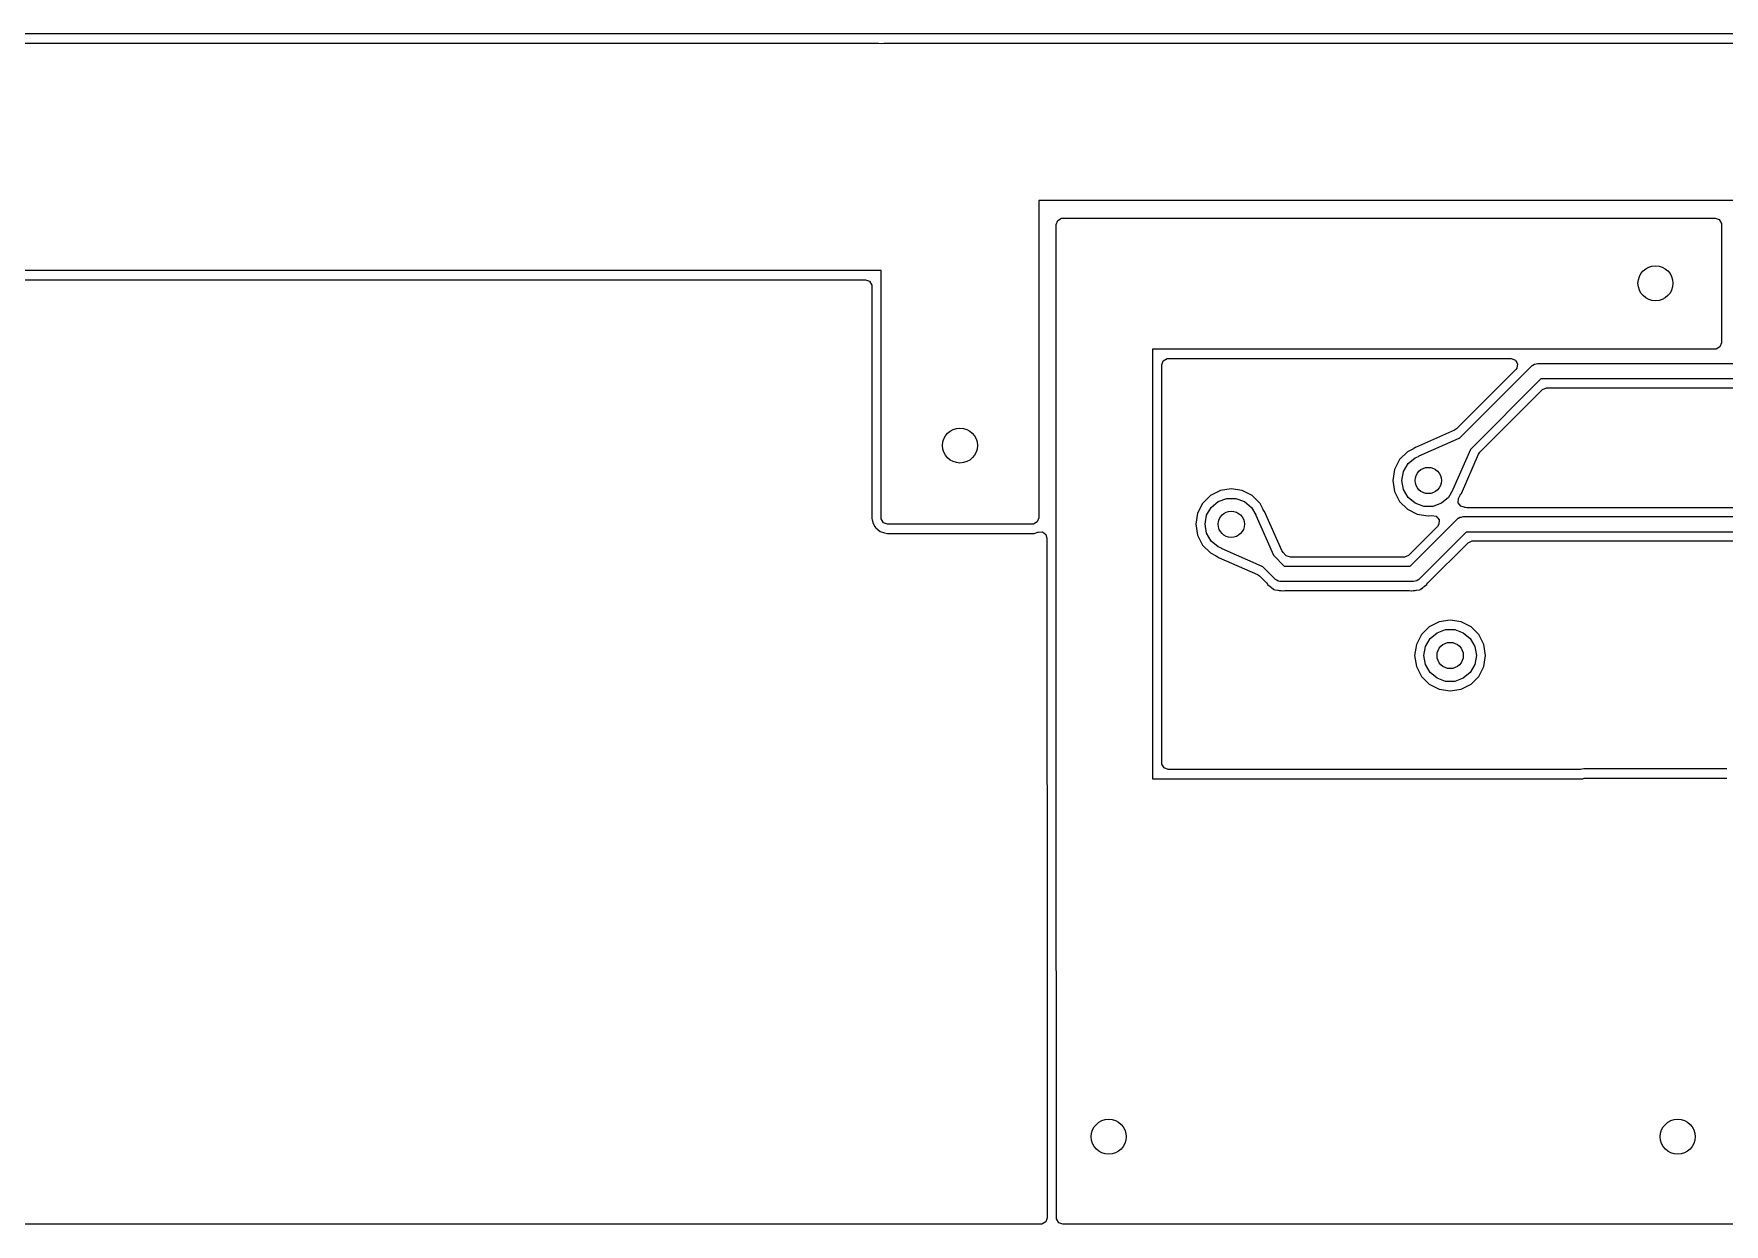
# Model space of a CAD drawing. Extents: x 107 to 211, y -135 to -72.
# Drawn here: x 127.32 to 146.63, y -135.5 to -121.89 of the extents above; entities that cross this region are included whole.
import ezdxf

# ---------------------------------------------------------------- set-up
doc = ezdxf.new("R2010")
doc.units = 0
doc.layers.add('BLACK', color=7, linetype='CONTINUOUS')

msp = doc.modelspace()

# ---------------------------------------------------------------- linework, layer by layer
at = {"layer": 'BLACK', "linetype": 'CONTINUOUS'}
for p, q in [((114.3, -122), (136.959501, -122)), ((136.945318, -121.8945), (114.4795, -121.8945)), ((136.947906, -121.895442), (136.945318, -121.8945)), ((136.97563, -121.895442), (136.947906, -121.895442)), ((136.959501, -122), (136.971075, -122.00091)), ((136.971075, -122.00091), (137, -122.005492)), ((136.976177, -121.895485), (136.97563, -121.895442)), ((136.981413, -121.895897), (136.976177, -121.895485)), ((136.982493, -121.896025), (136.981413, -121.895897)), ((136.985533, -121.896385), (136.982493, -121.896025)), ((136.98554, -121.896386), (136.985533, -121.896385)), ((136.988434, -121.896844), (136.985539, -121.896386)), ((136.985539, -121.896386), (136.98554, -121.896386)), ((137.011558, -121.896845), (136.988434, -121.896844)), ((137, -122.005492), (137.028924, -122.00091)), ((137.014459, -121.896386), (137.011558, -121.896845)), ((137.014461, -121.896385), (137.014459, -121.896386)), ((137.014466, -121.896385), (137.014461, -121.896385)), ((137.018587, -121.895897), (137.014466, -121.896385)), ((137.024374, -121.895442), (137.018587, -121.895897)), ((137.052094, -121.895442), (137.024374, -121.895442)), ((137.028924, -122.00091), (137.040499, -122)), ((137.040499, -122), (162.546452, -122)), ((137.054682, -121.8945), (137.052094, -121.895442)), ((162.546451, -121.8945), (137.054682, -121.8945)), ((197.826, -123.8), (138.8, -123.8)), ((138.8, -123.8), (138.8, -127.426)), ((139, -124.074), (139.017313, -124.026434)), ((139, -130.469104), (139, -124.074)), ((139.017313, -124.026434), (139.06115, -124.001124)), ((139.06115, -124.001124), (139.074, -124)), ((139.074, -124), (146.526, -124)), ((146.526, -124), (146.573566, -124.017313)), ((146.573566, -124.017313), (146.598876, -124.06115)), ((146.598876, -124.06115), (146.6, -124.074)), ((146.6, -124.074), (146.6, -125.426)), ((107.724, -124.7055), (136.8205, -124.7055)), ((137, -124.6), (113, -124.6)), ((136.8205, -124.7055), (136.868066, -124.722813)), ((136.868066, -124.722813), (136.893376, -124.76665)), ((137, -127.426), (137, -124.6)), ((136.893376, -124.76665), (136.8945, -124.7795)), ((136.8945, -124.7795), (136.8945, -127.428302)), ((146.526, -125.5), (140.1, -125.5)), ((140.1, -125.5), (140.1, -130.407775)), ((146.53885, -125.498876), (146.526, -125.5)), ((146.582687, -125.473566), (146.53885, -125.498876)), ((146.6, -125.426), (146.582687, -125.473566)), ((140.2055, -125.6795), (140.222813, -125.631934)), ((140.2055, -128.405), (140.2055, -125.6795)), ((140.222813, -125.631934), (140.26665, -125.606624)), ((140.26665, -125.606624), (140.2795, -125.6055)), ((140.2795, -125.6055), (144.197995, -125.6055)), ((143.608265, -126.51601), (144.437138, -125.687138)), ((144.197995, -125.6055), (144.245561, -125.622813)), ((144.245561, -125.622813), (144.270871, -125.66665)), ((144.270871, -125.66665), (144.262081, -125.7165)), ((144.437138, -125.687138), (144.441658, -125.683972)), ((144.441658, -125.683972), (144.442856, -125.681899)), ((144.442856, -125.681899), (144.446529, -125.680561)), ((144.446529, -125.680561), (144.462429, -125.669429)), ((144.462429, -125.669429), (144.481764, -125.667737)), ((144.481764, -125.667737), (144.5, -125.6611)), ((144.5, -125.6611), (160.5, -125.6611)), ((144.250321, -125.731826), (143.573211, -126.408935)), ((144.536824, -125.8389), (143.734778, -126.640945)), ((144.262081, -125.7165), (144.250321, -125.731826)), ((160.463176, -125.8389), (144.536824, -125.8389)), ((143.841058, -126.676792), (144.556778, -125.961074)), ((144.556778, -125.961074), (144.602655, -125.939682)), ((144.602655, -125.939682), (144.609104, -125.9394)), ((144.609104, -125.9394), (160.390896, -125.9394)), ((143.550739, -126.42432), (143.103063, -126.621703)), ((143.573211, -126.408935), (143.550739, -126.42432)), ((143.011657, -126.67195), (142.921951, -126.761656)), ((143.080699, -126.636771), (143.011657, -126.67195)), ((143.084954, -126.63423), (143.080699, -126.636771)), ((143.103062, -126.621703), (143.084954, -126.63423)), ((143.103063, -126.621703), (143.103062, -126.621703)), ((143.145627, -126.718236), (143.604073, -126.516105)), ((143.733893, -126.645926), (143.531764, -127.10437)), ((143.604073, -126.516105), (143.608265, -126.51601)), ((143.734887, -126.641206), (143.733893, -126.645926)), ((143.734778, -126.640945), (143.734887, -126.641206)), ((143.825679, -126.699256), (143.841058, -126.676792)), ((142.921951, -126.761656), (142.864353, -126.874698)), ((142.968092, -126.897394), (143.020187, -126.807164)), ((143.020187, -126.807164), (143.1, -126.740192)), ((143.1, -126.740192), (143.139548, -126.725797)), ((143.139548, -126.725797), (143.139553, -126.72443)), ((143.139553, -126.72443), (143.145627, -126.718236)), ((143.628298, -127.146932), (143.825679, -126.699256)), ((142.864353, -126.874698), (142.844508, -127)), ((142.844508, -127), (142.864353, -127.125301)), ((142.95, -127), (142.968092, -126.897394)), ((142.968092, -127.102606), (142.95, -127)), ((140.761656, -127.171951), (140.671951, -127.261656)), ((140.874698, -127.114353), (140.761656, -127.171951)), ((140.770187, -127.307164), (140.85, -127.240192)), ((140.85, -127.240192), (140.947906, -127.204558)), ((141, -127.094508), (140.874698, -127.114353)), ((140.947906, -127.204558), (141.052094, -127.204558)), ((141.125301, -127.114353), (141, -127.094508)), ((141.052094, -127.204558), (141.15, -127.240192)), ((141.125302, -127.114353), (141.125301, -127.114353)), ((141.125304, -127.114354), (141.125302, -127.114353)), ((141.238342, -127.17195), (141.125304, -127.114354)), ((141.15, -127.240192), (141.229813, -127.307164)), ((141.32805, -127.261658), (141.238342, -127.17195)), ((142.864353, -127.125301), (142.864353, -127.125302)), ((142.864353, -127.125302), (142.864354, -127.125304)), ((142.864354, -127.125304), (142.92195, -127.238342)), ((142.92195, -127.238342), (143.011658, -127.32805)), ((143.020187, -127.192836), (142.968092, -127.102606)), ((143.1, -127.259808), (143.020187, -127.192836)), ((143.479813, -127.192836), (143.4, -127.259808)), ((143.529812, -127.106235), (143.479813, -127.192836)), ((143.531764, -127.10437), (143.529812, -127.106235)), ((143.592797, -127.254005), (143.595957, -127.203485)), ((143.622851, -127.294737), (143.592797, -127.254005)), ((143.595957, -127.203485), (143.597837, -127.199506)), ((143.597837, -127.199506), (143.61369, -127.168393)), ((143.61369, -127.168393), (143.616365, -127.163943)), ((143.616365, -127.163943), (143.628298, -127.146932)), ((136.8945, -127.428302), (136.894701, -127.4329)), ((136.894701, -127.4329), (136.896024, -127.448039)), ((136.896024, -127.448039), (136.896025, -127.448045)), ((136.896025, -127.448045), (136.909759, -127.491602)), ((137.001124, -127.43885), (137, -127.426)), ((137.026434, -127.482687), (137.001124, -127.43885)), ((138.8, -127.426), (138.782687, -127.473566)), ((140.614353, -127.374698), (140.594508, -127.5)), ((140.671951, -127.261656), (140.614353, -127.374698)), ((140.7, -127.5), (140.718092, -127.397394)), ((140.718092, -127.397394), (140.770187, -127.307164)), ((141.229813, -127.307164), (141.279746, -127.39365)), ((141.279746, -127.39365), (141.281764, -127.395629)), ((141.281764, -127.395629), (141.483893, -127.854073)), ((141.363226, -127.330695), (141.32805, -127.261658)), ((141.365767, -127.334952), (141.363226, -127.330695)), ((141.378296, -127.353063), (141.365767, -127.334952)), ((141.378297, -127.353066), (141.378296, -127.353063)), ((141.378298, -127.353067), (141.378297, -127.353066)), ((141.575677, -127.800738), (141.378298, -127.353067)), ((143.011658, -127.32805), (143.124696, -127.385646)), ((143.043862, -127.9778), (143.584524, -127.437138)), ((143.197906, -127.295442), (143.1, -127.259808)), ((143.124696, -127.385646), (143.25, -127.405492)), ((143.302094, -127.295442), (143.197906, -127.295442)), ((143.25, -127.405492), (143.291258, -127.398957)), ((143.291258, -127.398957), (143.340946, -127.408615)), ((143.4, -127.259808), (143.302094, -127.295442)), ((143.340946, -127.408615), (143.372802, -127.447953)), ((143.372802, -127.447953), (143.371919, -127.498565)), ((143.584524, -127.437138), (143.589044, -127.433972)), ((143.589044, -127.433972), (143.590242, -127.431899)), ((143.590242, -127.431899), (143.593915, -127.430561)), ((143.593915, -127.430561), (143.609815, -127.419429)), ((143.609815, -127.419429), (143.62915, -127.417737)), ((143.661082, -127.303971), (143.622851, -127.294737)), ((143.62915, -127.417737), (143.647386, -127.4111)), ((143.647386, -127.4111), (159.903318, -127.4111)), ((143.660852, -127.306018), (143.661082, -127.303971)), ((143.669135, -127.306951), (143.660852, -127.306018)), ((143.669137, -127.306951), (143.669135, -127.306951)), ((143.669138, -127.306951), (143.669137, -127.306951)), ((143.673669, -127.307462), (143.669138, -127.306951)), ((143.692138, -127.3106), (143.673669, -127.307462)), ((159.853508, -127.3106), (143.692138, -127.3106)), ((136.909759, -127.491602), (136.90976, -127.491604)), ((136.90976, -127.491604), (136.92868, -127.524372)), ((136.92868, -127.524372), (136.935069, -127.535438)), ((136.935069, -127.535438), (136.93897, -127.541681)), ((136.93897, -127.541681), (136.99035, -127.581824)), ((136.99035, -127.581824), (137.037916, -127.599137)), ((137.074, -127.5), (137.026434, -127.482687)), ((137.037916, -127.599137), (137.074, -127.6055)), ((138.726, -127.5), (137.074, -127.5)), ((137.074, -127.6055), (137.074003, -127.6055)), ((137.074003, -127.6055), (138.728302, -127.6055)), ((138.73885, -127.498876), (138.726, -127.5)), ((138.728302, -127.6055), (138.7329, -127.605299)), ((138.7329, -127.605299), (138.748043, -127.603975)), ((138.782687, -127.473566), (138.73885, -127.498876)), ((138.748043, -127.603975), (138.791601, -127.590241)), ((138.7916, -127.590241), (138.795455, -127.589026)), ((138.791601, -127.590241), (138.7916, -127.590241)), ((138.795455, -127.589026), (138.795856, -127.5903)), ((138.795856, -127.5903), (138.841206, -127.587328)), ((138.841206, -127.587328), (138.882028, -127.617259)), ((138.882028, -127.617259), (138.8945, -127.658372)), ((140.594508, -127.5), (140.614353, -127.625301)), ((140.614353, -127.625301), (140.614353, -127.625302)), ((140.614353, -127.625302), (140.614354, -127.625304)), ((140.614354, -127.625304), (140.67195, -127.738342)), ((140.718092, -127.602606), (140.7, -127.5)), ((140.770187, -127.692836), (140.718092, -127.602606)), ((143.35516, -127.524372), (143.023908, -127.855626)), ((143.68421, -127.5889), (143.143548, -128.129562)), ((143.371919, -127.498565), (143.35516, -127.524372)), ((159.904437, -127.5889), (143.68421, -127.5889)), ((138.8945, -127.658372), (138.8945, -130.471405)), ((140.67195, -127.738342), (140.761658, -127.82805)), ((140.761658, -127.82805), (140.820972, -127.858271)), ((140.85, -127.759808), (140.770187, -127.692836)), ((140.889451, -127.774166), (140.85, -127.759808)), ((140.889441, -127.77529), (140.889451, -127.774166)), ((140.895629, -127.781764), (140.889441, -127.77529)), ((141.354073, -127.983893), (140.895629, -127.781764)), ((141.59106, -127.823207), (141.575677, -127.800738)), ((141.623479, -127.855626), (141.59106, -127.823207)), ((143.246256, -128.168982), (143.704165, -127.711074)), ((143.704165, -127.711074), (143.750042, -127.689682)), ((143.750042, -127.689682), (143.756491, -127.6894)), ((143.756491, -127.6894), (159.853512, -127.6894)), ((140.820972, -127.858271), (140.831602, -127.863688)), ((140.831602, -127.863688), (140.836056, -127.866367)), ((140.836056, -127.866367), (140.853063, -127.878296)), ((140.853063, -127.878296), (140.853066, -127.878297)), ((140.853066, -127.878297), (140.853067, -127.878298)), ((140.853067, -127.878298), (141.300737, -128.075676)), ((141.358793, -127.984887), (141.354073, -127.983893)), ((141.359054, -127.984778), (141.358793, -127.984887)), ((141.503838, -128.129562), (141.359054, -127.984778)), ((141.483893, -127.854073), (141.483987, -127.858263)), ((141.483987, -127.858263), (141.603524, -127.9778)), ((141.603524, -127.9778), (143.043862, -127.9778)), ((141.628239, -127.859987), (141.623479, -127.855626)), ((141.675805, -127.8773), (141.628239, -127.859987)), ((142.971582, -127.8773), (141.675805, -127.8773)), ((142.978032, -127.877018), (142.971582, -127.8773)), ((143.023908, -127.855626), (142.978032, -127.877018)), ((141.300737, -128.075676), (141.323208, -128.091061)), ((141.323208, -128.091061), (141.401129, -128.168982)), ((141.401129, -128.168982), (141.411979, -128.184273)), ((141.411979, -128.184273), (141.414812, -128.187824)), ((141.414812, -128.187824), (141.414813, -128.187826)), ((141.414813, -128.187826), (141.429968, -128.199911)), ((141.429968, -128.199911), (141.438665, -128.206848)), ((141.438665, -128.206848), (141.441761, -128.209614)), ((141.441761, -128.209614), (141.447864, -128.215717)), ((141.447864, -128.215717), (141.450913, -128.217633)), ((141.450913, -128.217633), (141.455172, -128.220309)), ((141.455172, -128.220309), (141.458549, -128.222704)), ((141.458549, -128.222704), (141.482409, -128.241732)), ((141.521426, -128.137763), (141.503838, -128.129562)), ((141.536294, -128.150239), (141.521426, -128.137763)), ((141.555406, -128.153608), (141.536294, -128.150239)), ((141.558952, -128.155262), (141.555406, -128.153608)), ((141.561266, -128.154641), (141.558952, -128.155262)), ((141.5667, -128.1556), (141.561266, -128.154641)), ((143.080686, -128.1556), (141.5667, -128.1556)), ((143.098921, -128.148962), (143.080686, -128.1556)), ((143.118257, -128.147271), (143.098921, -128.148962)), ((143.134156, -128.136138), (143.118257, -128.147271)), ((143.13783, -128.134801), (143.134156, -128.136138)), ((143.139027, -128.132727), (143.13783, -128.134801)), ((143.143548, -128.129562), (143.139027, -128.132727)), ((143.164977, -128.241732), (143.188846, -128.222696)), ((143.188846, -128.222696), (143.192201, -128.220315)), ((143.192201, -128.220315), (143.199522, -128.215716)), ((143.199522, -128.215716), (143.205626, -128.209611)), ((143.205626, -128.209611), (143.208703, -128.206861)), ((143.208703, -128.206861), (143.232573, -128.187826)), ((143.232573, -128.187826), (143.232575, -128.187821)), ((143.232575, -128.187821), (143.235418, -128.184257)), ((143.235418, -128.184257), (143.246256, -128.168982)), ((140.2055, -129), (140.2055, -128.405)), ((141.482409, -128.241732), (141.482413, -128.241732)), ((141.482413, -128.241732), (141.486531, -128.243716)), ((141.486531, -128.243716), (141.498232, -128.248562)), ((141.498232, -128.248562), (141.502534, -128.250067)), ((141.502534, -128.250067), (141.502537, -128.250069)), ((141.502537, -128.250069), (141.532863, -128.253485)), ((141.532863, -128.253485), (141.53694, -128.254177)), ((141.53694, -128.254177), (141.545359, -128.2561)), ((141.545359, -128.2561), (141.553983, -128.2561)), ((141.553983, -128.2561), (141.558128, -128.256333)), ((141.558128, -128.256333), (141.570815, -128.257761)), ((141.570815, -128.257761), (141.588451, -128.259749)), ((141.588451, -128.259749), (141.588456, -128.259747)), ((141.588456, -128.259747), (141.592983, -128.259237)), ((141.592983, -128.259237), (141.611452, -128.2561)), ((141.611452, -128.2561), (143.035934, -128.2561)), ((143.035934, -128.2561), (143.054402, -128.259237)), ((143.054402, -128.259237), (143.05893, -128.259747)), ((143.05893, -128.259747), (143.058935, -128.259749)), ((143.058935, -128.259749), (143.079026, -128.257485)), ((143.079026, -128.257485), (143.089258, -128.256333)), ((143.089258, -128.256333), (143.093403, -128.2561)), ((143.093403, -128.2561), (143.102027, -128.2561)), ((143.102027, -128.2561), (143.110435, -128.25418)), ((143.110435, -128.25418), (143.114525, -128.253485)), ((143.114525, -128.253485), (143.14485, -128.250069)), ((143.14485, -128.250069), (143.144852, -128.250068)), ((143.144852, -128.250068), (143.149156, -128.248562)), ((143.149156, -128.248562), (143.160856, -128.243715)), ((143.160856, -128.243715), (143.164974, -128.241732)), ((143.164974, -128.241732), (143.164977, -128.241732)), ((143.5, -128.594508), (143.374698, -128.614353)), ((143.625301, -128.614353), (143.5, -128.594508)), ((143.171951, -128.761656), (143.114353, -128.874698)), ((143.261656, -128.671951), (143.171951, -128.761656)), ((143.374698, -128.614353), (143.261656, -128.671951)), ((143.270187, -128.807164), (143.35, -128.740192)), ((143.35, -128.740192), (143.447906, -128.704558)), ((143.447906, -128.704558), (143.552094, -128.704558)), ((143.552094, -128.704558), (143.65, -128.740192)), ((143.625302, -128.614353), (143.625301, -128.614353)), ((143.625304, -128.614354), (143.625302, -128.614353)), ((143.738342, -128.67195), (143.625304, -128.614354)), ((143.65, -128.740192), (143.729813, -128.807164)), ((143.82805, -128.761658), (143.738342, -128.67195)), ((143.885646, -128.874696), (143.82805, -128.761658)), ((143.114353, -128.874698), (143.094508, -129)), ((143.2, -129), (143.218092, -128.897394)), ((143.218092, -128.897394), (143.270187, -128.807164)), ((143.729813, -128.807164), (143.781908, -128.897394)), ((143.781908, -128.897394), (143.8, -129)), ((143.905492, -129), (143.885646, -128.874696)), ((140.2055, -129.595), (140.2055, -129)), ((143.094508, -129), (143.114353, -129.125301)), ((143.114353, -129.125301), (143.114353, -129.125302)), ((143.114353, -129.125302), (143.114354, -129.125304)), ((143.114354, -129.125304), (143.17195, -129.238342)), ((143.218092, -129.102606), (143.2, -129)), ((143.270187, -129.192836), (143.218092, -129.102606)), ((143.781908, -129.102606), (143.729813, -129.192836)), ((143.8, -129), (143.781908, -129.102606)), ((143.82805, -129.238342), (143.885646, -129.125304)), ((143.885646, -129.125304), (143.905492, -129)), ((143.17195, -129.238342), (143.261658, -129.32805)), ((143.261658, -129.32805), (143.374696, -129.385646)), ((143.35, -129.259808), (143.270187, -129.192836)), ((143.447906, -129.295442), (143.35, -129.259808)), ((143.552094, -129.295442), (143.447906, -129.295442)), ((143.65, -129.259808), (143.552094, -129.295442)), ((143.625304, -129.385646), (143.738342, -129.32805)), ((143.729813, -129.192836), (143.65, -129.259808)), ((143.738342, -129.32805), (143.82805, -129.238342)), ((143.374696, -129.385646), (143.5, -129.405492)), ((143.5, -129.405492), (143.625304, -129.385646)), ((140.2055, -130.228275), (140.2055, -129.595)), ((140.206624, -130.241125), (140.2055, -130.228275)), ((140.231934, -130.284962), (140.206624, -130.241125)), ((140.2795, -130.302275), (140.231934, -130.284962)), ((144.988239, -130.302275), (140.2795, -130.302275)), ((145.005829, -130.300154), (144.988239, -130.302275)), ((145.027367, -130.294883), (145.005829, -130.300154)), ((145.033204, -130.294627), (145.027367, -130.294883)), ((145.036122, -130.2945), (145.033204, -130.294627)), ((146.661573, -130.2945), (145.036122, -130.2945)), ((138.8945, -130.471405), (138.894725, -130.476554)), ((138.894725, -130.476554), (138.895166, -131.499999)), ((139.000224, -130.474229), (139, -130.469104)), ((139.000666, -131.5), (139.000224, -130.474229)), ((140.1, -130.407775), (145, -130.407775)), ((145, -130.407775), (145.015908, -130.407775)), ((145.015908, -130.407775), (145.031977, -130.400282)), ((145.031977, -130.400282), (145.038427, -130.4)), ((145.038427, -130.4), (146.661573, -130.4)), ((138.895166, -131.499999), (138.895166, -131.500046)), ((138.895166, -131.500046), (138.895382, -131.999999)), ((139.000882, -132), (139.000666, -131.5)), ((138.895382, -131.999999), (138.895382, -132.000046)), ((138.895382, -132.000046), (138.895899, -133.199999)), ((139.001399, -133.2), (139.000882, -132)), ((138.895899, -133.199999), (138.895899, -133.200045)), ((138.895899, -133.200045), (138.896459, -134.499999)), ((139.001959, -134.5), (139.001399, -133.2)), ((138.896459, -134.499999), (138.896459, -134.500045)), ((138.896459, -134.500045), (138.896858, -135.425468)), ((139.002358, -135.425532), (139.001959, -134.5)), ((138.822858, -135.4995), (110.750912, -135.4995)), ((138.835739, -135.49837), (138.822858, -135.4995)), ((138.879566, -135.473042), (138.835739, -135.49837)), ((138.896858, -135.425468), (138.879566, -135.473042)), ((139.003482, -135.43835), (139.002358, -135.425532)), ((139.028792, -135.482187), (139.003482, -135.43835)), ((139.076358, -135.4995), (139.028792, -135.482187)), ((204.426004, -135.4995), (139.076358, -135.4995))]:
    msp.add_line(p, q, dxfattribs=at)
at = {"layer": 'BLACK'}
for centre, radius in [((145.845951, -124.745951), 0.2), ((137.9, -126.6), 0.2), ((143.25, -127), 0.15), ((141, -127.5), 0.15), ((143.5, -129), 0.15), ((139.6, -134.5), 0.2), ((146.1, -134.5), 0.2)]:
    msp.add_circle(centre, radius, dxfattribs=at)

doc.saveas('drawing.dxf')
